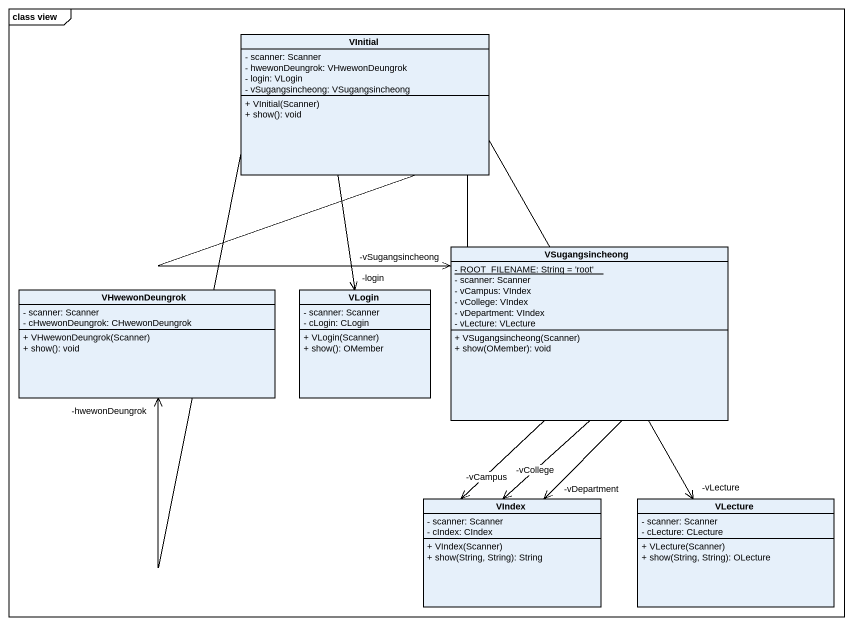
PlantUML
@startuml
mainframe class view
hide circle
hide empty members
skinparam classAttributeIconSize 0
class VInitial {
  - scanner: Scanner
  - hwewonDeungrok: VHwewonDeungrok
  - login: VLogin
  - vSugangsincheong: VSugangsincheong
  + VInitial(Scanner)
  + show(): void
}
class VSugangsincheong {
  {static} - ROOT_FILENAME: String = 'root'
  - scanner: Scanner
  - vCampus: VIndex
  - vCollege: VIndex
  - vDepartment: VIndex
  - vLecture: VLecture
  + VSugangsincheong(Scanner)
  + show(OMember): void
}
class VHwewonDeungrok {
  - scanner: Scanner
  - cHwewonDeungrok: CHwewonDeungrok
  + VHwewonDeungrok(Scanner)
  + show(): void
}
class VLogin {
  - scanner: Scanner
  - cLogin: CLogin
  + VLogin(Scanner)
  + show(): OMember
}
class VIndex {
  - scanner: Scanner
  - cIndex: CIndex
  + VIndex(Scanner)
  + show(String, String): String
}
class VLecture {
  - scanner: Scanner
  - cLecture: CLecture
  + VLecture(Scanner)
  + show(String, String): OLecture
}
VInitial --> "-vSugangsincheong" VSugangsincheong
VInitial --> "-hwewonDeungrok" VHwewonDeungrok
VInitial --> "-login" VLogin
VSugangsincheong --> "-vCampus" VIndex
VSugangsincheong --> "-vCollege" VIndex
VSugangsincheong --> "-vDepartment" VIndex
VSugangsincheong --> "-vLecture" VLecture
@enduml
